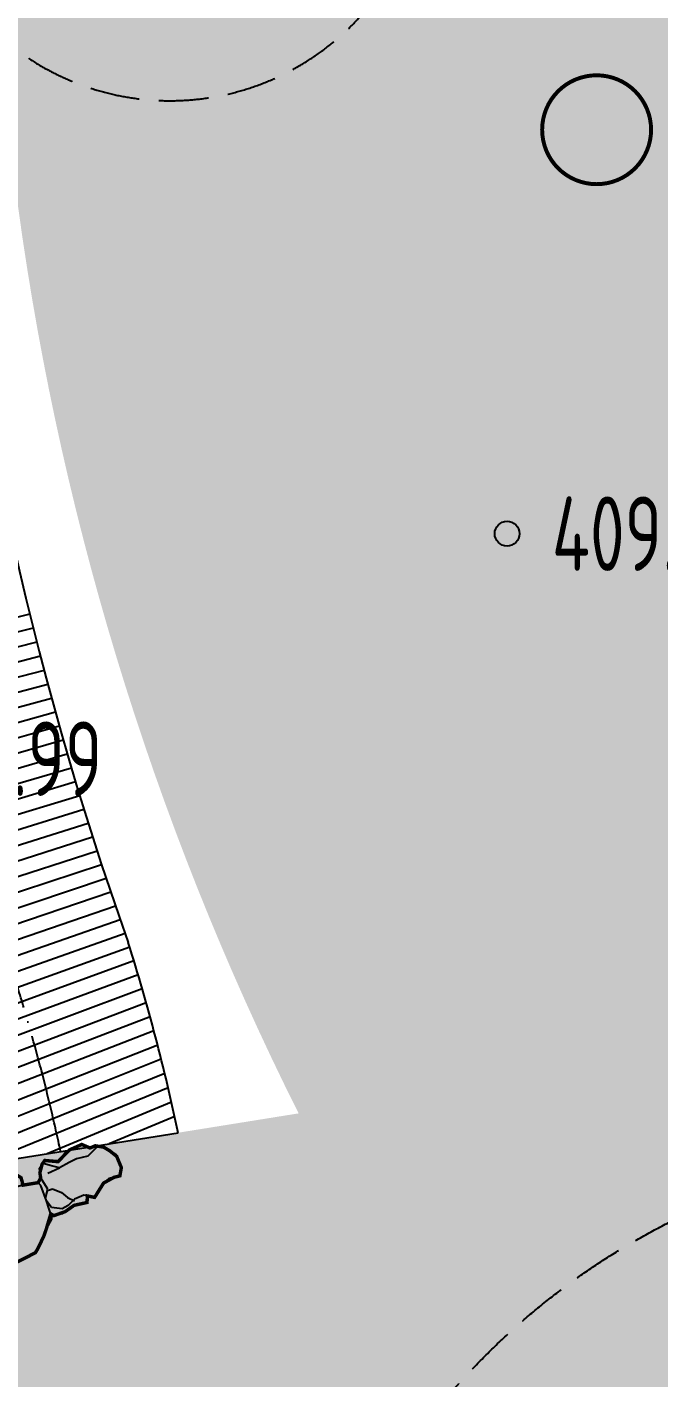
# Model space of a CAD drawing. Header units: millimetres. Extents: x 387826 to 388039216, y 3325062 to 3325368396.
# Drawn here: x 387600217 to 387606583, y 3324880601 to 3324894220 of the extents above; entities that cross this region are included whole.
import ezdxf
from ezdxf.enums import TextEntityAlignment as Align

# ---------------------------------------------------------------- set-up
doc = ezdxf.new("R2010")
doc.units = ezdxf.units.MM
doc.header["$LTSCALE"] = 1000
doc.header["$MEASUREMENT"] = 0
doc.linetypes.add('ACAD_ISO04W100', pattern=[30, 24, -3, 0, -3])
doc.linetypes.add('DASH', pattern=[0.35, 0.25, -0.1])
for name, color, linetype in [('0 Plan-Furniture', 215, 'Continuous'), ('0 Plan-Green C2', 75, 'DASH'), ('0 Plan-Green Hatch', 76, 'Continuous'), ('0 Plan-Hatch 1', 8, 'Continuous'), ('0 Plan-Road 2', 40, 'Continuous'), ('0 Plan-Rock', 15, 'Continuous'), ('0-SITE', 7, 'Continuous'), ('000-Earth-MSCQ（不打印）$0$GCD', 251, 'Continuous'), ('0NT-Center', 1, 'ACAD_ISO04W100'), ('0NT-Line 6', 251, 'Continuous')]:
    doc.layers.add(name, color=color, linetype=linetype)
doc.layers.add('0-调整', color=7, linetype='Continuous', plot=False)
doc.styles.add('000-Earth-MSCQ（不打印）$0$HZ', font='gbenor.shx', dxfattribs={"width": 0.8, "bigfont": 'hztxt.shx'})

# ---------------------------------------------------------------- blocks, each defined once
blk = doc.blocks.new('hgreer')
at = {"layer": '0 Plan-Rock'}
for p, q in [((87294178.11190939, 81354751.86047316), (87294065.83607006, 81354637.78872204)), ((87294355.55795002, 81354781.10729504), (87294178.11190939, 81354751.86047316)), ((87294443.53921127, 81354780.05402851), (87294355.55795002, 81354781.10729504)), ((87294547.68330145, 81354721.65778351), (87294443.53921127, 81354780.05402851)), ((87294065.83607006, 81354637.78872204), (87294117.01122522, 81354456.20700169)), ((87294664.07947683, 81354656.3914814), (87294547.68330145, 81354721.65778351)), ((87294759.14183569, 81354538.71492577), (87294664.07947683, 81354656.3914814)), ((87294731.7388463, 81354582.50181723), (87294664.24018526, 81354326.38945389)), ((87294773.08252478, 81354434.33788824), (87294759.14183569, 81354538.71492577)), ((87294095.41249323, 81354331.52632284), (87294030.19147348, 81354215.21090364)), ((87294117.01122522, 81354456.20700169), (87294095.41249323, 81354331.52632284)), ((87294664.24018526, 81354326.38945389), (87294726.92880392, 81354122.25697279)), ((87294903.68527222, 81354336.96669865), (87294773.08252478, 81354434.33788824)), ((87294931.09391212, 81354184.80406904), (87294903.68527222, 81354336.96669865)), ((87294030.19147348, 81354215.21090364), (87293950.50170279, 81354058.7284131)), ((87293950.50170279, 81354058.7284131), (87294085.01149035, 81353910.88410997)), ((87294726.92880392, 81354122.25697279), (87294732.5263834, 81353974.28032875)), ((87294847.1803999, 81353805.38219404), (87294925.65704155, 81354002.77868557)), ((87294925.65704155, 81354002.77868557), (87294931.09391212, 81354184.80406904)), ((87294023.75106525, 81353945.23439169), (87293945.06209517, 81353876.70456362)), ((87293945.06209517, 81353876.70456362), (87293978.86129236, 81353793.37982321)), ((87293978.86129236, 81353793.37982321), (87294010.44285583, 81353663.0162301)), ((87294085.01149035, 81353910.88410997), (87294101.38487864, 81353724.67772675)), ((87294732.5263834, 81353974.28032875), (87294732.47653246, 81353773.14170551)), ((87294732.47653246, 81353773.14170551), (87294855.4718895, 81353647.84643793)), ((87294733.32646942, 81353768.42199326), (87294752.7542243, 81353536.46374273)), ((87294985.5991621, 81353607.06822824), (87294847.1803999, 81353805.38219404)), ((87294001.0962081, 81353531.46549511), (87293982.1913867, 81353397.22570324)), ((87294010.44285583, 81353663.0162301), (87294001.0962081, 81353531.46549511)), ((87294101.38487864, 81353724.67772675), (87294062.62154865, 81353569.38563776)), ((87294062.62154865, 81353569.38563776), (87294062.83210802, 81353440.52223349)), ((87294194.49001312, 81353632.23753595), (87294078.83149195, 81353713.18281698)), ((87294327.30845976, 81353581.90174913), (87294194.49001312, 81353632.23753595)), ((87294466.7307601, 81353471.53891182), (87294327.30845976, 81353581.90174913)), ((87294855.4718895, 81353647.84643793), (87294933.63376474, 81353571.83388138)), ((87294915.46659803, 81353453.2730689), (87294985.5991621, 81353607.06822824)), ((87293982.1913867, 81353397.22570324), (87294040.96926165, 81353243.56614494)), ((87294002.8869195, 81353200.15958261), (87294334.34331751, 81353267.93039131)), ((87294062.83210802, 81353440.52223349), (87294178.22474575, 81353287.3048029)), ((87294178.22474575, 81353287.3048029), (87294341.44099522, 81353269.10504293)), ((87294334.34331751, 81353267.93039131), (87294629.21914673, 81353316.73175287)), ((87294386.46046972, 81353276.55567598), (87294503.96522665, 81353394.33422852)), ((87294486.30451298, 81353376.63236427), (87294466.7307601, 81353471.53891182)), ((87294503.96522665, 81353394.33422852), (87294754.92104006, 81353382.36224747)), ((87294629.21914673, 81353316.73175287), (87294695.59404516, 81353299.90225601)), ((87294695.59404516, 81353299.90225601), (87294797.77804232, 81353019.78459024)), ((87294754.92104006, 81353382.36224747), (87294915.46659803, 81353453.2730689)), ((87293881.95533514, 81353001.33173227), (87294002.8869195, 81353200.15958261)), ((87294040.96926165, 81353243.56614494), (87294087.5199771, 81353217.46397257)), ((87294797.2513938, 81353021.22829533), (87294928.35195875, 81353075.89960194)), ((87294797.77804232, 81353019.78459024), (87294828.17697763, 81352902.62679052)), ((87294928.35195875, 81353075.89960194), (87295164.21005392, 81352945.8500886)), ((87293611.90141344, 81352617.88646793), (87293707.04556465, 81352798.5372243)), ((87293707.04556465, 81352798.5372243), (87293881.95533514, 81353001.33173227)), ((87294783.89886093, 81352759.74909401), (87294922.68821096, 81352819.02491999)), ((87294828.17697763, 81352902.62679052), (87294889.36295891, 81352809.43795013)), ((87294889.36295891, 81352809.43795013), (87294893.53768969, 81352806.57496452)), ((87294922.68821096, 81352819.02491999), (87295093.40136433, 81352851.9939723)), ((87295093.40136433, 81352851.9939723), (87295359.6696682, 81352771.9161663)), ((87295164.21005392, 81352945.8500886), (87295294.30506325, 81352900.8138256)), ((87295294.30506325, 81352900.8138256), (87295436.7808919, 81352909.88579369)), ((87295359.6696682, 81352771.9161663), (87295495.84562588, 81352736.87204123)), ((87295436.7808919, 81352909.88579369), (87295535.80596161, 81352712.5181551)), ((87295495.84562588, 81352736.87204123), (87295622.469975, 81352776.15960741)), ((87295622.469975, 81352776.15960741), (87295818.58547544, 81352704.58441973)), ((87293611.2455144, 81352622.75509739), (87293618.59947062, 81352630.60410738)), ((87293612.46367359, 81352618.95403433), (87293611.2455144, 81352622.75509739)), ((87293634.5151391, 81352386.18992853), (87293611.90141344, 81352617.88646793)), ((87294792.83854675, 81352660.23945093), (87294781.2020874, 81352568.13327885)), ((87294781.2020874, 81352568.13327885), (87294803.82754755, 81352499.24621439)), ((87294798.87405062, 81352593.05690384), (87294783.89886093, 81352759.74909401)), ((87294829.69997835, 81352396.15216494), (87294798.87405062, 81352593.05690384)), ((87295818.58547544, 81352704.58441973), (87295897.6313386, 81352519.39395714)), ((87293638.73982191, 81352109.72977304), (87293634.5151391, 81352386.18992853)), ((87294805.84275723, 81352325.73192406), (87294729.88889408, 81352179.05230331)), ((87294803.82754755, 81352499.24621439), (87294805.84275723, 81352325.73192406)), ((87294867.24756336, 81351996.47886133), (87294829.69997835, 81352396.15216494)), ((87295897.6313386, 81352519.39395714), (87295875.03799915, 81352437.25423193)), ((87295875.03799915, 81352437.25423193), (87295998.39040709, 81352279.86569405)), ((87295998.39040709, 81352279.86569405), (87296011.18960857, 81352087.09489775)), ((87293691.33826399, 81351912.79822016), (87293638.73982191, 81352109.72977304)), ((87294598.35456133, 81352049.99602938), (87294537.39111853, 81351920.69665527)), ((87294729.88889408, 81352179.05230331), (87294598.35456133, 81352049.99602938)), ((87294745.82520914, 81351830.70942354), (87294674.40588522, 81352124.61457443)), ((87295936.69059563, 81352043.44170523), (87295855.45090389, 81351887.43670464)), ((87296011.18960857, 81352087.09489775), (87295936.69059563, 81352043.44170523)), ((87293793.29972267, 81351855.16876936), (87293691.33826399, 81351912.79822016)), ((87294020.61388016, 81351790.46834421), (87293793.29972267, 81351855.16876936)), ((87294261.92574072, 81351683.3802619), (87294020.61388016, 81351790.46834421)), ((87294528.00491762, 81351827.74941826), (87294403.26178503, 81351753.4624834)), ((87294537.39111853, 81351920.69665527), (87294528.00491762, 81351827.74941826)), ((87294823.57447815, 81351755.92092943), (87294745.82520914, 81351830.70942354)), ((87294787.96035194, 81351832.43062687), (87294867.24756336, 81351996.47886133)), ((87294928.24235153, 81351500.3071332), (87294787.96035194, 81351832.43062687)), ((87295752.93615198, 81351854.00780106), (87295717.958148, 81351717.75891066)), ((87295855.45090389, 81351887.43670464), (87295752.93615198, 81351854.00780106)), ((87294403.26178503, 81351753.4624834), (87294261.92574072, 81351683.3802619)), ((87295668.86266375, 81351569.5649929), (87295620.20724678, 81351489.60983896)), ((87295717.958148, 81351717.75891066), (87295668.86266375, 81351569.5649929)), ((87295038.57397318, 81351501.56801844), (87294928.24235153, 81351500.3071332)), ((87295218.8379941, 81351460.2084279), (87295038.57397318, 81351501.56801844)), ((87295471.20922089, 81351402.30345297), (87295218.8379941, 81351460.2084279)), ((87295563.7357006, 81351441.81965446), (87295471.20922089, 81351402.30345297)), ((87295620.20724678, 81351489.60983896), (87295563.7357006, 81351441.81965446))]:
    blk.add_line(p, q, dxfattribs=at)
blk = doc.blocks.new('A$C6F3146E0')
at = {"layer": '0NT-Line 6', "ltscale": 10}
h = blk.add_hatch(color=250, dxfattribs=at)
h.dxf.hatch_style = 1
h.paths.add_polyline_path([(770.8263137936592, 224.670768737793), (810.3220527768135, 256.2139329910278), (835.2317494153976, 324.4204158782959), (833.3040155768394, 388.4453463554382), (820.9189774394035, 463.9596586227417), (754.3517169356346, 547.9615912437439), (685.1306374669075, 571.7637538909912), (648.6333835721016, 532.9735097885132), (560.9706773757935, 478.0560865402222), (435.4114928841591, 471.8050203323364), (412.9067182540894, 470.2245101928711), (393.1375009417534, 409.172682762146), (341.858026444912, 434.3570075035095), (264.9241532683372, 347.7219390869141), (178.5392355918884, 306.3339829444885), (99.75384694337845, 236.3871359825134), (100.6734097599983, 205.8461256027222), (-39.07419377565384, 236.9795122146606), (-102.4145213365555, 247.8891234397888), (-227.2226577997208, 255.3294014930725), (-263.6027362942696, 253.2760562896729), (-466.0318554639816, 116.5901379585266), (-533.2976085543633, 47.03379058837891), (-532.5472962260246, -9.940046787261963), (-502.9617641568184, -119.4587659835815), (-487.3542992472649, -245.2169432640076), (-362.168852865696, -318.9908819198608), (-321.607862830162, -299.8709025382996), (-253.3382203578949, -292.9825172424316), (-203.8347312808037, -305.8216533660889), (-307.0939737558365, -407.8742938041687), (-317.8145741820335, -454.746955871582), (-397.924086868763, -564.6175723075867), (-303.9935299754143, -812.2360253334045), (-231.2336182594299, -851.9496531486511), (-48.49573516845703, -816.4576859474182), (-9.395219087600708, -850.3686947822571), (93.0649853348732, -855.1476488113403), (111.2549631595612, -865.0760560035706), (187.399763584137, -812.1467542648315), (221.6528564691544, -722.4822506904602), (261.0329630374908, -711.4681391716003), (317.6792796850204, -633.1580109596252), (298.6361645460129, -534.7751779556274), (251.1640767455101, -492.3936176300049), (307.7410970926285, -425.3148427009583), (268.7809119224548, -368.9407444000244), (252.7369466423988, -239.6859731674194), (250.3308267593384, -175.0901141166687), (202.1934161186218, -127.8694906234741), (284.9391769766808, -23.94351768493652), (331.3716490268707, -23.94351720809937), (367.9684412479401, -52.22230958938599), (442.710650742054, -71.89512920379639), (483.0180369615555, -67.30876064300537), (530.3833799958229, 38.67332077026367), (669.1160991191864, 76.5786771774292), (763.058145403862, 146.8629102706909)])
at = {"layer": '0 Plan-Rock', "ltscale": 10, "const_width": 30}
blk.add_lwpolyline([(770.8263137936592, 224.670768737793), (810.3220527768135, 256.2139329910278), (835.2317494153976, 324.4204158782959), (833.3040155768394, 388.4453463554382), (820.9189774394035, 463.9596586227417), (754.3517169356346, 547.9615912437439), (685.1306374669075, 571.7637538909912), (648.6333835721016, 532.9735097885132), (560.9706773757935, 478.0560865402222), (435.4114928841591, 471.8050203323364), (412.9067182540894, 470.2245101928711), (393.1375009417534, 409.172682762146), (341.858026444912, 434.3570075035095), (264.9241532683372, 347.7219390869141), (178.5392355918884, 306.3339829444885), (99.75384694337845, 236.3871359825134), (100.6734097599983, 205.8461256027222), (-39.07419377565384, 236.9795122146606), (-102.4145213365555, 247.8891234397888), (-227.2226577997208, 255.3294014930725), (-263.6027362942696, 253.2760562896729), (-466.0318554639816, 116.5901379585266), (-533.2976085543633, 47.03379058837891), (-532.5472962260246, -9.940046787261963), (-502.9617641568184, -119.4587659835815), (-487.3542992472649, -245.2169432640076), (-362.168852865696, -318.9908819198608), (-321.607862830162, -299.8709025382996), (-253.3382203578949, -292.9825172424316), (-203.8347312808037, -305.8216533660889), (-307.0939737558365, -407.8742938041687), (-317.8145741820335, -454.746955871582), (-397.924086868763, -564.6175723075867), (-303.9935299754143, -812.2360253334045), (-231.2336182594299, -851.9496531486511), (-48.49573516845703, -816.4576859474182), (-9.395219087600708, -850.3686947822571), (93.0649853348732, -855.1476488113403), (111.2549631595612, -865.0760560035706), (187.399763584137, -812.1467542648315), (221.6528564691544, -722.4822506904602), (261.0329630374908, -711.4681391716003), (317.6792796850204, -633.1580109596252), (298.6361645460129, -534.7751779556274), (251.1640767455101, -492.3936176300049), (307.7410970926285, -425.3148427009583), (268.7809119224548, -368.9407444000244), (252.7369466423988, -239.6859731674194), (250.3308267593384, -175.0901141166687), (202.1934161186218, -127.8694906234741), (284.9391769766808, -23.94351768493652), (331.3716490268707, -23.94351720809937), (367.9684412479401, -52.22230958938599), (442.710650742054, -71.89512920379639), (483.0180369615555, -67.30876064300537), (530.3833799958229, 38.67332077026367), (669.1160991191864, 76.5786771774292), (763.058145403862, 146.8629102706909)], close=True, dxfattribs=at)
at = {"layer": '0 Plan-Rock', "xscale": 0.4800000000000001, "yscale": 0.4800000000000001, "zscale": 0.4800000000000001, "rotation": 301.0050644222225}
blk.add_blockref('hgreer', (-55053982.43733722, 15799643.40212011), dxfattribs=at)
blk = doc.blocks.new('000-Earth-MSCQ（不打印）$0$gc200')
h = blk.add_hatch(color=256)
edge = h.paths.add_edge_path()
edge.add_arc((0, -5.551115123125783e-17), 0.2500000000000001, 0, 360)
blk.add_circle((0, -5.551115123125783e-17), 0.2500000000000001)
blk = doc.blocks.new('000-Earth-MSCQ（不打印）')
at = {"layer": '000-Earth-MSCQ（不打印）$0$GCD', "linetype": 'Continuous'}
ref = blk.add_blockref('000-Earth-MSCQ（不打印）$0$gc200', (387605053.5, 3324889112.6), dxfattribs=dict(at, xscale=500, yscale=500, zscale=500))
ref.add_attrib('height', '409.08', dxfattribs={"linetype": 'Continuous', "height": 750, "style": '000-Earth-MSCQ（不打印）$0$HZ', "width": 0.8}).set_placement((387605503.5, 3324889112.6), align=Align.MIDDLE_LEFT)
ref = blk.add_blockref('000-Earth-MSCQ（不打印）$0$gc200', (387598501.8, 3324886844.5), dxfattribs=dict(at, xscale=500, yscale=500, zscale=500))
ref.add_attrib('height', '408.99', dxfattribs={"linetype": 'Continuous', "height": 750, "style": '000-Earth-MSCQ（不打印）$0$HZ', "width": 0.8}).set_placement((387598951.8, 3324886844.5), align=Align.MIDDLE_LEFT)
blk = doc.blocks.new('警示牌(绿化)')
at = {"layer": '0 Plan-Furniture', "const_width": 40.00000000868912}
blk.add_lwpolyline([(548.7759084701538, 548.7759084701538, 1), (-548.7759085297585, 548.7759084701538, 1), (548.7759084701538, 548.7759084701538, 1)], format="xyb", dxfattribs=at)

msp = doc.modelspace()

# ---------------------------------------------------------------- hatches: boundary and pattern name
at = {"layer": '0 Plan-Green Hatch', "ltscale": 10}
h = msp.add_hatch(dxfattribs=at)
h.set_pattern_fill('GRASS', color=256, scale=400, double=1)
h.set_pattern_definition([(90, (387910883.5935059, 3325096422.695915), (-798.2363799999999, 798.23638), [211.664528, -1384.80812]), (45, (387910883.5935059, 3325096422.695915), (-798.2369240652082, 798.2369240652083), [211.664528, -917.2129199999998]), (135, (387910883.5935059, 3325096422.695915), (-798.2369240652083, -798.2369240652082), [211.664528, -917.2129199999998])])
edge = h.paths.add_edge_path()
edge.add_line((387622439.0599667, 3324854050.936299), (387623173.6833379, 3324853939.656582))
edge.add_line((387623173.6833379, 3324853939.656582), (387635096.1587876, 3324877614.537973))
edge.add_line((387635096.1587876, 3324877614.537973), (387637326.4545873, 3324880090.89868))
edge.add_line((387637326.4545873, 3324880090.89868), (387648092.625536, 3324901769.250156))
edge.add_line((387648092.625536, 3324901769.250156), (387653675.5063087, 3324913098.933503))
edge.add_line((387653675.5063087, 3324913098.933503), (387659029.9602896, 3324926312.71594))
edge.add_line((387659029.9602896, 3324926312.71594), (387666293.4541628, 3324933025.957657))
edge.add_line((387666293.4541628, 3324933025.957657), (387674562.7421811, 3324955273.126987))
edge.add_line((387674562.7421811, 3324955273.126987), (387674698.8546848, 3324955833.61237))
edge.add_line((387674698.8546848, 3324955833.61237), (387679274.3591145, 3324966056.084505))
edge.add_line((387679274.3591145, 3324966056.084505), (387692670.727551, 3324988471.826824))
edge.add_line((387692670.727551, 3324988471.826824), (387687672.3361686, 3324991569.787791))
edge.add_line((387687672.3361686, 3324991569.787791), (387699107.2769016, 3325013209.461398))
edge.add_line((387699107.2769016, 3325013209.461398), (387703730.9022322, 3325018962.653418))
edge.add_line((387703730.9022322, 3325018962.653418), (387707660.8433574, 3325021085.874216))
edge.add_line((387707660.8433574, 3325021085.874216), (387708978.7375107, 3325021533.479846))
edge.add_line((387708978.7375107, 3325021533.479846), (387713125.3676936, 3325024321.017564))
edge.add_line((387713125.3676936, 3325024321.017564), (387719878.4443215, 3325030249.513507))
edge.add_line((387719878.4443215, 3325030249.513507), (387727149.4825557, 3325038560.592924))
edge.add_line((387727149.4825557, 3325038560.592924), (387731947.0142126, 3325045521.987648))
edge.add_line((387731947.0142126, 3325045521.987648), (387732792.6573083, 3325048405.001884))
edge.add_line((387732792.6573083, 3325048405.001884), (387736658.1743807, 3325052379.78923))
edge.add_line((387736658.1743807, 3325052379.78923), (387738724.4244739, 3325053061.984234))
edge.add_line((387738724.4244739, 3325053061.984234), (387755596.1018205, 3325073700.059758))
edge.add_line((387755596.1018205, 3325073700.059758), (387757359.0947688, 3325075809.7136))
edge.add_line((387757359.0947688, 3325075809.7136), (387765030.6402072, 3325091176.180011))
edge.add_line((387765030.6402072, 3325091176.180011), (387763567.2492012, 3325091306.558766))
edge.add_line((387763567.2492012, 3325091306.558766), (387764643.4762778, 3325092870.663066))
edge.add_line((387764643.4762778, 3325092870.663066), (387763677.4327329, 3325093513.918848))
edge.add_line((387763677.4327329, 3325093513.918848), (387760351.9995351, 3325088519.772871))
edge.add_line((387760351.9995351, 3325088519.772871), (387757854.926546, 3325090182.48947))
edge.add_line((387757854.926546, 3325090182.48947), (387746044.347819, 3325072445.325399))
edge.add_arc((387645329.0706022, 3325139508.228231), 121000.0000046023, 309.74241311210085, 326.34169422267865, ccw=False)
edge.add_arc((387645329.2748908, 3325139507.932482), 120999.6419855282, 304.961169591263, 309.74242826514626, ccw=False)
edge.add_arc((387763683.9662794, 3324966246.727285), 88844.09917226598, 123.4868483728974, 149.7895362449835)
edge.add_arc((387680669.4993267, 3325002504.157055), 10499.99999996763, -109.5936893519368, 53.55920835511489, ccw=False)
edge.add_line((387677148.3473426, 3324992612.165916), (387673651.3536385, 3324985981.462848))
edge.add_line((387673651.3536385, 3324985981.462848), (387646879.8653454, 3324935219.63581))
edge.add_arc((387620344.1212687, 3324949214.430786), 30000.00000171048, 286.5819363186826, 332.19309994883685, ccw=False)
edge.add_arc((387637327.6832241, 3324892178.531931), 29510.79847056292, 106.5819363209107, 159.4825744767803)
edge.add_line((387609688.883474, 3324902521.837725), (387600522.3601472, 3324902521.837726))
edge.add_arc((387629038.2827542, 3324896341.687208), 29177.93862749183, 167.771613600219, 206.6177727609841)
edge.add_line((387602952.7591405, 3324883268.907842), (387599368.7798252, 3324882693.003032))
edge.add_arc((387581780.5333471, 3324878865.002812), 17999.99999596056, -22.8216057335012, 12.27867238597372, ccw=False)
edge.add_line((387598371.4385754, 3324871883.465477), (387617732.5046101, 3324862101.924585))
edge.add_line((387617732.5046101, 3324862101.924585), (387620049.8063839, 3324854469.025551))
edge.add_line((387620049.8063839, 3324854469.025551), (387622439.0599667, 3324854050.936299))

# ---------------------------------------------------------------- linework, layer by layer
at = {"layer": '0 Plan-Green C2', "ltscale": 2, "flags": 128}
for points in [[(387599322.0101656, 3324894949.12492, 0.7946640300618399), (387604245.1902919, 3324896040.267341, 22.06143621305375)], [(387599398.9242928, 3324865107.711707, 0.1607664595955887), (387602722.0220087, 3324875563.941236, -0.378731018319969), (387608917.8589379, 3324882875.095688, -0.0425297872704251), (387612623.328104, 3324883092.860239, 0.2046264848448541), (387621986.096904, 3324886803.97697, 19.56562973229117)]]:
    msp.add_lwpolyline(points, format="xyb", dxfattribs=at)
at = {"layer": '0 Plan-Hatch 1', "ltscale": 10}
for p, q in [((387600245.1975686, 3324888301.263545), (387597913.4738424, 3324887732.875943)), ((387600280.0970074, 3324888159.448413), (387597950.8926662, 3324887580.823199)), ((387600315.6190932, 3324888017.787961), (387597988.9790859, 3324887428.9363)), ((387600351.7631406, 3324887876.284921), (387598027.7323664, 3324887277.218178)), ((387600388.528452, 3324887734.942025), (387598067.15176, 3324887125.67176)), ((387600425.914318, 3324887593.762), (387598107.2365058, 3324886974.299971)), ((387600463.920017, 3324887452.747571), (387598147.9858304, 3324886823.105732)), ((387600502.5448157, 3324887311.901458), (387598189.3989474, 3324886672.09196)), ((387600541.7879687, 3324887171.226382), (387598231.4750575, 3324886521.261571)), ((387600581.6487187, 3324887030.725054), (387598274.2133489, 3324886370.617475)), ((387600622.1262964, 3324886890.400188), (387598317.6129967, 3324886220.162579)), ((387600663.2199207, 3324886750.25449), (387598361.6731634, 3324886069.899785)), ((387600704.9287986, 3324886610.290667), (387598406.3929988, 3324885919.831995)), ((387600747.2521251, 3324886470.511418), (387598451.7716397, 3324885769.962103)), ((387600790.1890837, 3324886330.919441), (387598497.8082107, 3324885620.293003)), ((387600833.7388456, 3324886191.51743), (387598544.5018232, 3324885470.827583)), ((387600877.9005705, 3324886052.308075), (387598591.851576, 3324885321.568726)), ((387600922.6734059, 3324885913.294064), (387598639.8565556, 3324885172.519314)), ((387600968.056488, 3324885774.478076), (387598688.5158355, 3324885023.682222)), ((387601014.0489413, 3324885635.862793), (387598737.8284767, 3324884875.060324)), ((387601060.6498775, 3324885497.45089), (387598787.7935274, 3324884726.656486)), ((387601107.8583981, 3324885359.245036), (387598838.4100236, 3324884578.473573)), ((387601155.6735916, 3324885221.2479), (387598889.6769884, 3324884430.514444)), ((387601204.0945349, 3324885083.462143), (387598941.5934325, 3324884282.781956)), ((387601251.3044884, 3324884945.238838), (387598994.158354, 3324884135.278958)), ((387601294.4184481, 3324884805.504338), (387599047.3707384, 3324883988.008297)), ((387601336.5648469, 3324884665.345051), (387599101.2295591, 3324883840.972816)), ((387601377.746533, 3324884524.741182), (387599155.7337765, 3324883694.175351)), ((387601417.965687, 3324884383.6726), (387599210.8823387, 3324883547.618736)), ((387601457.2238191, 3324884242.118814), (387599205.6298127, 3324883377.874739)), ((387601495.5217651, 3324884100.058951), (387599244.5827926, 3324883224.701979)), ((387601532.8596796, 3324883957.471731), (387599282.2718428, 3324883070.849871)), ((387601569.2370302, 3324883814.335447), (387599437.8985659, 3324882963.857265)), ((387601604.6525871, 3324883670.627936), (387599353.8439853, 3324882760.994736)), ((387601639.1044135, 3324883526.326553), (387599555.24449, 3324882673.494936)), ((387601672.5898527, 3324883381.408144), (387600418.3422149, 3324882861.655799)), ((387601705.1121429, 3324883235.81882), (387601045.315727, 3324882962.403329))]:
    msp.add_line(p, q, dxfattribs=at)
at = {"layer": '0 Plan-Road 2', "ltscale": 10}
msp.add_line((387599368.7798251, 3324882693.003032), (387601739.946593, 3324883074.022627), dxfattribs=at)
for points in [[(387599910.9048004, 3324902521.837725, 0.1345952056547094), (387601236.7710326, 3324884991.556299, 0.1312677478518214)], [(387601739.946593, 3324883074.022627, 0.02431374384876791), (387601236.7710326, 3324884991.556299)]]:
    msp.add_lwpolyline(points, format="xyb", dxfattribs=at)
at = {"layer": '0-调整', "color": 2, "ltscale": 10, "const_width": 500}
msp.add_lwpolyline([(387622710.187628, 3324909263.068293, 0.52056705), (387618050.3174865, 3324908791.540097, 0.52056705), (387613154.6402302, 3324906492.736033, 0.52056705), (387607845.9177195, 3324903368.787372, 0.52056705), (387604188.8658217, 3324899124.914627, 0.52056705), (387603540.0134525, 3324895293.673672, 0.52056705), (387604955.7493495, 3324891698.137324, 0.52056705), (387607963.9488782, 3324889045.716858, 0.52056705), (387612328.8049238, 3324888750.996863, 0.52056705), (387617696.4792131, 3324889045.716858, 0.52056705), (387623653.9264917, 3324890755.080932, 0.52056705), (387627252.0266109, 3324892877.017304, 0.52056705), (387630378.1296968, 3324896590.405956, 0.52056705), (387632265.7350257, 3324900775.322803, 0.52056705), (387632737.6044576, 3324904311.903255, 0.52056705), (387630732.0955714, 3324908378.908308, 0.52056705), (387628726.5866853, 3324909793.552386, 0.52056705), (387622710.1876279, 3324909263.068293)], format="xyb", dxfattribs=at)
at = {"layer": '0NT-Center', "ltscale": 0.05}
msp.add_lwpolyline([(387600555.2614963, 3324882883.657175, 0.02263093985391899), (387600115.1897644, 3324884564.158355)], format="xyb", dxfattribs=at)

# ---------------------------------------------------------------- block references
at = {"layer": '0 Plan-Furniture'}
msp.add_blockref('警示牌(绿化)', (387605954.8779468, 3324892636.016056), dxfattribs=at)
at = {"layer": '0 Plan-Rock', "ltscale": 10, "xscale": -1.151999999999999, "yscale": 1.151999999999999, "zscale": 1.151999999999999, "rotation": 240.8724170044223}
msp.add_blockref('A$C6F3146E0', (387600192.5669055, 3324882270.262176), dxfattribs=at)
at = {"layer": '0-SITE', "ltscale": 10}
msp.add_blockref('000-Earth-MSCQ（不打印）', (0, 0), dxfattribs=at)

doc.saveas('drawing.dxf')
